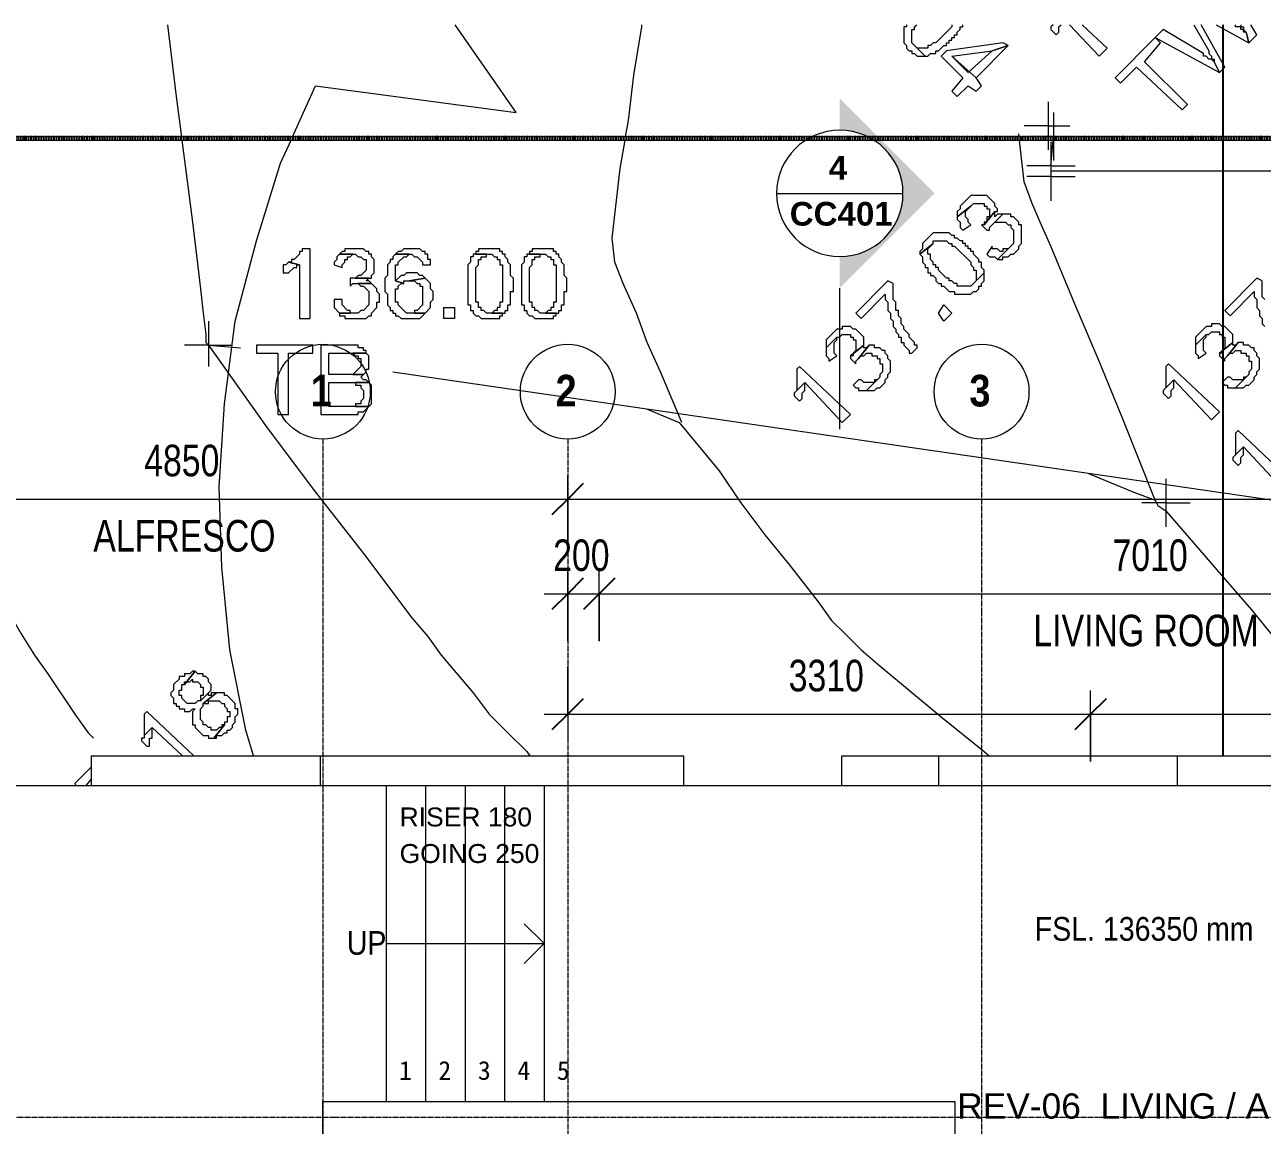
# Model space of a CAD drawing. Header units: millimetres. Extents: x -1971 to 39113, y -25802 to 13528.
# Drawn here: x 6697 to 14531, y 6558 to 13528 of the extents above; entities that cross this region are included whole.
import ezdxf

# ---------------------------------------------------------------- set-up
doc = ezdxf.new("R2010")
doc.units = ezdxf.units.MM
for name, pattern in [('Boundary', [16, 10, -3, 0, -3]), ('Dash - Tight', [4.5, 3, -1.5]), ('Grid Line', [22.225, 12.7, -3.175, 3.175, -3.175])]:
    doc.linetypes.add(name, pattern=pattern)
for name, color, linetype, lineweight in [('2 Hoop survey', 8, 'Continuous', 9), ('A-ANNO-DIMS', 211, 'Continuous', 9), ('A-ANNO-DIMS-100', 211, 'Continuous', 9), ('A-DETL', 90, 'Continuous', 9), ('A-FLOR-HRAL', 11, 'Continuous', 9), ('A-WALL', 113, 'Continuous', 18), ('C-BLDG-PADS', 91, 'Continuous', 9), ('C-PROP-LINE', 91, 'Boundary', 70), ('G-ANNO-DIMS', 111, 'Continuous', 9), ('G-ANNO-SYMB', 111, 'Continuous', 9), ('G-ANNO-TEXT', 231, 'Continuous', 9), ('S-GRID', 1, 'Continuous', 9), ('S-GRID-IDEN', 1, 'Continuous', 9), ('S-STRS', 31, 'Continuous', 9), ('S-STRS-ANNO', 31, 'Continuous', 9), ('S-STRS-IDEN', 31, 'Continuous', 25), ('默认', 18, 'Continuous', 9)]:
    doc.layers.add(name, color=color, linetype=linetype, lineweight=lineweight)
doc.layers.add('ID_REVISION_MARKUP', color=7, linetype='Continuous', lineweight=25, true_color=0xc83228)
doc.styles.add('Arial', font='arial.ttf', dxfattribs={"height": 120})
doc.styles.add('Arial_B', font='arialbd.ttf', dxfattribs={"height": 150})
doc.styles.add('Avenir', font='', dxfattribs={"width": 0.9, "height": 150})
doc.styles.add('Avenir_1', font='', dxfattribs={"width": 0.8, "height": 200})
doc.styles.add('Avenir_B', font='', dxfattribs={"width": 0.9, "height": 200})
doc.styles.add('ID_SANS', font='Arial.ttf')
doc.styles.add('宋体_1', font='', dxfattribs={"height": 119.06})
doc.styles.get('Avenir').set_extended_font_data('Avenir')
doc.styles.get('Avenir_1').set_extended_font_data('Avenir')
doc.styles.get('Avenir_B').set_extended_font_data('Avenir', bold=True)
doc.styles.get('宋体_1').set_extended_font_data('SimSun')
doc.dimstyles.new('OJID-2_0mm_Diagonal_Tick', dxfattribs={"dimscale": 304.8, "dimtxt": 282.499429, "dimasz": 0.656168, "dimexe": 0.492126, "dimexo": 0.0625, "dimgap": 0.164042, "dimtad": 1, "dimdsep": 46, "dimtxsty": 'Avenir_1', "dimblk1": 'OBLIQUE', "dimblk2": 'OBLIQUE', "dimsah": 1, "dimcen": 0.09, "dimdle": 0.492126, "dimazin": 3, "dimtfac": 1, "dimtdec": 4, "dimtix": 1, "dimtmove": 0, "dimatfit": 3, "dimfxl": 0.984252, "dimfxlon": 1, "dimtvp": 1, "dimtolj": 1, "dimarcsym": 2})
doc.dimstyles.new('OJID-2_0mm_Diagonal_Tick_1', dxfattribs={"dimscale": 304.8, "dimtxt": 282.499429, "dimasz": 0.656168, "dimexe": 0.492126, "dimexo": 0.0625, "dimgap": 0.164042, "dimtad": 1, "dimdsep": 46, "dimtxsty": 'Avenir_1', "dimblk1": 'OBLIQUE', "dimblk2": 'OBLIQUE', "dimsah": 1, "dimcen": 0.09, "dimdle": 0.492126, "dimazin": 3, "dimtfac": 1, "dimtdec": 4, "dimtix": 1, "dimtmove": 2, "dimatfit": 3, "dimfxl": 0.984252, "dimfxlon": 1, "dimtvp": 1, "dimtolj": 1, "dimarcsym": 2})

# ---------------------------------------------------------------- blocks, each defined once
blk = doc.blocks.new('栏杆扶手 - 栏杆扶手-1406236-Ground Floor')
at = {"layer": 'A-FLOR-HRAL'}
for p, q in [((7092.3, 12817.6), (4644, 12817.6)), ((4644, 12797.6), (7092.3, 12797.6)), ((7092.3, 12797.6), (7092.3, 12817.6)), ((7725.8, 12817.6), (7092.3, 12817.6)), ((7092.3, 12797.6), (7725.8, 12797.6)), ((7725.8, 12797.6), (7725.8, 12817.6)), ((10372.9, 12817.6), (7725.8, 12817.6)), ((7725.8, 12797.6), (10372.9, 12797.6)), ((10372.9, 12797.6), (10372.9, 12817.6)), ((10553.4, 12817.6), (10372.9, 12817.6)), ((10372.9, 12797.6), (10553.4, 12797.6)), ((10553.4, 12797.6), (10553.4, 12817.6)), ((10747.3, 12817.6), (10553.4, 12817.6)), ((10553.4, 12797.6), (10747.3, 12797.6)), ((10747.3, 12797.6), (10747.3, 12817.6)), ((13005.7, 12817.6), (10747.3, 12817.6)), ((10747.3, 12797.6), (13005.7, 12797.6)), ((13005.7, 12797.6), (13005.7, 12817.6)), ((14071.1, 12817.6), (13005.7, 12817.6)), ((13005.7, 12797.6), (14071.1, 12797.6)), ((14071.1, 12797.6), (14071.1, 12817.6)), ((14800, 12817.6), (14071.1, 12817.6)), ((14071.1, 12797.6), (14800, 12797.6))]:
    blk.add_line(p, q, dxfattribs=at)
blk = doc.blocks.new('2 Hoop survey-1260670-Ground Floor')
at = {"layer": '默认', "color": 9}
for p, q in [((61606.2, 23228.6), (61606.2, 23006.5)), ((61640.1, 23160.8), (61640.1, 23006.5)), ((61606.2, 23076.2), (61453.8, 23076.2)), ((61606.2, 23076.2), (61741.7, 23076.2)), ((61422.1, 23006.5), (61420, 23025.4)), ((61640.1, 23008.4), (61487.7, 23008.4)), ((61606.2, 22986.5), (61606.2, 22923.8)), ((61623.2, 22822.2), (61638.1, 22986.5)), ((61623.2, 22974.6), (61623.2, 22669.8)), ((61640.1, 23008.4), (61775.6, 23008.4)), ((61640.1, 22986.5), (61640.1, 22856)), ((61623.2, 22906.8), (61623.2, 22602.1)), ((61623.2, 22822.2), (61470.8, 22822.2)), ((61623.2, 22822.2), (61775.6, 22822.2)), ((61623.2, 22754.5), (61470.8, 22754.5)), ((68454.1, 22788.3), (61623.2, 22788.3)), ((61623.2, 22754.5), (61775.6, 22754.5)), ((56289.5, 21840.1), (56289.5, 21552.3)), ((56289.5, 21687.7), (56137.1, 21687.7)), ((56289.5, 21687.7), (56441.9, 21687.7)), ((56289.5, 21687.7), (56492.7, 21670.8)), ((57457.8, 21518.4), (64772.6, 20451.6)), ((62351.3, 20841.1), (62351.3, 20536.3)), ((62351.3, 20688.7), (62198.9, 20688.7)), ((62351.3, 20688.7), (62503.7, 20688.7)), ((56196.3, 19087.3), (55900, 19368)), ((55513.6, 18897.3), (55549.1, 18937.9))]:
    blk.add_line(p, q, dxfattribs=at)
at = {"layer": '默认', "color": 9, "flags": 128}
for points in [[(56031.2, 23716.5), (56086.3, 23262.4), (56118.3, 23006.5)], [(56821.7, 23006.5), (56966.8, 23330.2), (58236.7, 23160.8), (57851.3, 23716.5)], [(58930.6, 23006.5), (58947.9, 23110), (58981.7, 23397.9), (59032.5, 23702.7), (59034, 23716.5)], [(60708.8, 23716.5), (60708.8, 23702.7), (60691.9, 23702.7), (60691.9, 23601.1), (60708.8, 23584.1), (60708.8, 23567.2), (60725.8, 23550.3), (60742.7, 23550.3), (60742.7, 23533.3), (60759.6, 23533.3), (60776.6, 23516.4), (60827.3, 23516.4), (60742.7, 23601.1), (60742.7, 23685.7), (60759.6, 23685.7), (60759.6, 23702.7), (60773.4, 23716.5)], [(60996.7, 23716.5), (60996.7, 23702.7), (60895.1, 23601.1), (60878.1, 23601.1), (60861.2, 23584.1), (60844.3, 23584.1), (60844.3, 23567.2), (60776.6, 23567.2), (60827.3, 23516.4), (60844.3, 23516.4), (60861.2, 23533.3), (60895.1, 23533.3), (60895.1, 23550.3), (60912, 23550.3), (60945.9, 23584.1), (60962.8, 23584.1), (60962.8, 23601.1), (60979.7, 23601.1), (60979.7, 23618), (60996.7, 23618), (60996.7, 23634.9), (61013.6, 23634.9), (61013.6, 23651.9), (61030.5, 23651.9), (61030.5, 23668.8), (61047.5, 23685.7), (61047.5, 23702.7), (61064.4, 23702.7), (61064.4, 23716.5)], [(61637, 23716.5), (61623.2, 23702.7), (61623.2, 23685.7), (61657, 23651.9), (61674, 23668.8), (61674, 23702.7), (61687.8, 23716.5)], [(61741.2, 23716.5), (61928, 23516.4), (61978.8, 23567.2), (61821.2, 23716.5)], [(62528.7, 23716.5), (62622.2, 23550.3), (62622.2, 23533.3), (62639.1, 23516.4), (62639.1, 23499.5), (62656, 23499.5), (62656, 23482.5), (62689.9, 23414.8), (62723.8, 23448.7), (62575, 23716.5)], [(62668.5, 23716.5), (62876.2, 23601.1), (62859.2, 23668.8), (62842.3, 23668.8), (62842.3, 23685.7), (62825.4, 23685.7), (62825.4, 23702.7), (62791.5, 23702.7), (62791.5, 23716.5)], [(62825.4, 23716.5), (62825.4, 23702.7), (62842.3, 23702.7), (62842.3, 23685.7), (62859.2, 23668.8), (62876.2, 23601.1), (62927, 23651.9), (62887.7, 23716.5)], [(53046.1, 22986.5), (53546.4, 22195.7), (54020.5, 21501.5), (54477.7, 20807.2), (54934.9, 20096.1), (55036.5, 19977.5), (55104.2, 19859), (55188.9, 19723.6), (55273.5, 19605), (55442.8, 19351), (55527.5, 19232.5), (55561.4, 19198.6)], [(56120.8, 22986.5), (56137.1, 22856), (56187.9, 22466.6), (56238.7, 22043.3), (56255.6, 21890.9), (56272.5, 21755.4), (56272.5, 21704.6), (56289.5, 21687.7), (56662, 21162.8), (56966.8, 20756.4), (57271.5, 20367), (57576.3, 19960.6), (57677.9, 19842.1), (57762.6, 19723.6), (57965.8, 19486.5), (58067.4, 19351), (58185.9, 19232.5), (58304.4, 19114), (58324.4, 19087.3)], [(56575.2, 19087.3), (56526.5, 19249.4), (56424.9, 19757.4), (56374.1, 20282.3), (56357.2, 20790.3), (56391.1, 21315.2), (56458.8, 21840.1), (56594.2, 22348.1), (56746.6, 22839.1), (56812.7, 22986.5)], [(59286.5, 21196.7), (59151, 21518.4), (59066.4, 21704.6), (58998.6, 21890.9), (58914, 22077.2), (58863.2, 22212.6), (58846.3, 22365), (58897.1, 22805.3), (58927.3, 22986.5)], [(62283.5, 20705.6), (62080.3, 21213.6), (61928, 21586.1), (61775.6, 21941.7), (61623.2, 22314.2), (61555.4, 22466.6), (61504.6, 22585.1), (61453.8, 22720.6), (61424.3, 22986.5)], [(61639.9, 23006.5), (61640.1, 23008.4), (62691.7, 23006.5)], [(62977.8, 21975.6), (62960.8, 21992.5), (62960.8, 22094.1), (62927, 22111), (62723.8, 21907.8), (62757.6, 21874), (62910, 22026.4), (62910, 21992.5), (62927, 21975.6), (62927, 21924.8), (62943.9, 21907.8), (62943.9, 21874), (62960.8, 21857), (62960.8, 21823.2), (62977.8, 21806.2)], [(59066.4, 21281.3), (59269.6, 21196.7), (59523.6, 20891.9), (59659, 20688.7), (59811.4, 20485.5), (59963.8, 20299.3), (60150.1, 20062.2), (60234.7, 19943.7), (60319.4, 19859), (60421, 19757.4), (60539.5, 19655.8), (60928.9, 19334.1), (61199.9, 19114), (61232.7, 19087.3)], [(61860.2, 20875), (62148.1, 20756.4), (62283.5, 20705.6), (62300.5, 20671.8), (62351.3, 20637.9), (62673, 20265.4), (62893.1, 20011.4), (63113.2, 19740.5), (63248.7, 19588.1)], [(55900, 19368), (55883.1, 19351), (55883.1, 19215.6), (55933.9, 19266.4), (56125.8, 19087.3)], [(55549.1, 19017), (55442.8, 18910.8), (55451.8, 18897.3)]]:
    blk.add_lwpolyline(points, dxfattribs=at)
for points in [[(62334.3, 23685.7), (62283.5, 23634.9), (62689.9, 23414.8), (62656, 23482.5), (62639.1, 23499.5), (62622.2, 23499.5), (62605.3, 23516.4), (62588.3, 23516.4), (62588.3, 23533.3)], [(61352.3, 23584.1), (61250.7, 23550.3), (61098.3, 23414.8), (60996.7, 23516.4), (61149.1, 23381), (61352.3, 23584.1), (61318.4, 23601.1), (60962.8, 23550.3), (60928.9, 23516.4), (61064.4, 23381), (60996.7, 23296.3), (61030.5, 23262.4), (61098.3, 23330.2), (61149.1, 23296.3), (61182.9, 23330.2), (61149.1, 23381), (60996.7, 23516.4), (61250.7, 23550.3)], [(62283.5, 23634.9), (62029.5, 23381), (62063.4, 23347.1), (62165, 23448.7), (62452.9, 23177.8), (62486.7, 23211.6), (62215.8, 23482.5), (62317.4, 23601.1)], [(61081.3, 22602.1), (61047.5, 22568.2), (61047.5, 22551.3), (61030.5, 22534.3), (61030.5, 22500.5), (61115.2, 22568.2), (61132.1, 22585.1), (61199.9, 22585.1), (61199.9, 22568.2), (61216.8, 22568.2), (61216.8, 22551.3), (61233.7, 22551.3), (61233.7, 22500.5), (61216.8, 22500.5), (61216.8, 22466.6), (61199.9, 22466.6), (61199.9, 22449.7), (61267.6, 22534.3), (61284.5, 22534.3), (61284.5, 22551.3), (61267.6, 22568.2), (61267.6, 22585.1), (61216.8, 22635.9), (61115.2, 22635.9)], [(61030.5, 22500.5), (61030.5, 22483.5), (61047.5, 22466.6), (61047.5, 22432.7), (61064.4, 22415.8), (61115.2, 22449.7), (61098.3, 22466.6), (61098.3, 22483.5), (61081.3, 22500.5), (61081.3, 22534.3), (61115.2, 22568.2)], [(61182.9, 22449.7), (61216.8, 22415.8), (61233.7, 22415.8), (61233.7, 22432.7), (61318.4, 22517.4), (61284.5, 22517.4), (61267.6, 22500.5), (61267.6, 22534.3), (61199.9, 22449.7)], [(61318.4, 22517.4), (61267.6, 22466.6), (61335.3, 22466.6), (61352.3, 22449.7), (61369.2, 22449.7), (61369.2, 22432.7), (61386.1, 22415.8), (61386.1, 22331.1), (61284.5, 22229.5), (61318.4, 22229.5), (61318.4, 22246.5), (61352.3, 22246.5), (61369.2, 22263.4), (61386.1, 22263.4), (61420, 22297.3), (61420, 22314.2), (61436.9, 22331.1), (61436.9, 22449.7), (61420, 22449.7), (61420, 22466.6), (61386.1, 22500.5), (61369.2, 22500.5), (61369.2, 22517.4)], [(60844.3, 22365), (60810.4, 22331.1), (60810.4, 22297.3), (60793.5, 22280.3), (60793.5, 22263.4), (60878.1, 22331.1), (60878.1, 22348.1), (60962.8, 22348.1), (60979.7, 22331.1), (60996.7, 22331.1), (60996.7, 22314.2), (61013.6, 22314.2), (61115.2, 22212.6), (61115.2, 22195.7), (61132.1, 22178.8), (61132.1, 22161.8), (61149.1, 22161.8), (61149.1, 22094.1), (61199.9, 22144.9), (61199.9, 22161.8), (61182.9, 22178.8), (61182.9, 22212.6), (61166, 22212.6), (61166, 22229.5), (61132.1, 22263.4), (61132.1, 22280.3), (61115.2, 22280.3), (61115.2, 22297.3), (61098.3, 22297.3), (61098.3, 22314.2), (61081.3, 22314.2), (61081.3, 22331.1), (61064.4, 22331.1), (61064.4, 22348.1), (61047.5, 22348.1), (61030.5, 22365), (61013.6, 22365), (61013.6, 22381.9), (60996.7, 22381.9), (60979.7, 22398.9), (60878.1, 22398.9)], [(60793.5, 22263.4), (60810.4, 22246.5), (60810.4, 22212.6), (60827.3, 22195.7), (60827.3, 22178.8), (60844.3, 22178.8), (60844.3, 22144.9), (60861.2, 22144.9), (60861.2, 22128), (60878.1, 22128), (60895.1, 22111), (60895.1, 22094.1), (60912, 22077.2), (60928.9, 22077.2), (60928.9, 22060.2), (60945.9, 22060.2), (60979.7, 22026.4), (61013.6, 22026.4), (61013.6, 22009.4), (61115.2, 22009.4), (61132.1, 22026.4), (61149.1, 22026.4), (61166, 22043.3), (61166, 22060.2), (61182.9, 22060.2), (61182.9, 22077.2), (61199.9, 22094.1), (61199.9, 22144.9), (61115.2, 22060.2), (61030.5, 22060.2), (61030.5, 22077.2), (61013.6, 22077.2), (60996.7, 22094.1), (60979.7, 22094.1), (60979.7, 22111), (60962.8, 22111), (60912, 22161.8), (60912, 22178.8), (60895.1, 22178.8), (60895.1, 22195.7), (60878.1, 22195.7), (60878.1, 22212.6), (60861.2, 22229.5), (60861.2, 22263.4), (60844.3, 22263.4), (60844.3, 22297.3), (60878.1, 22331.1)], [(56932.9, 22297.3), (56882.1, 22297.3), (56882.1, 22280.3), (56865.2, 22280.3), (56865.2, 22263.4), (56831.3, 22229.5), (56814.4, 22229.5), (56814.4, 22212.6), (56797.4, 22212.6), (56865.2, 22195.7), (56865.2, 21857), (56932.9, 21857)], [(57119.2, 22263.4), (57102.2, 22246.5), (57102.2, 22229.5), (57085.3, 22212.6), (57085.3, 22195.7), (57136.1, 22178.8), (57136.1, 22195.7), (57153, 22212.6), (57153, 22229.5), (57169.9, 22229.5), (57169.9, 22246.5), (57186.9, 22246.5), (57203.8, 22263.4)], [(57220.7, 22297.3), (57153, 22297.3), (57153, 22280.3), (57136.1, 22280.3), (57119.2, 22263.4), (57220.7, 22263.4), (57237.7, 22246.5), (57254.6, 22246.5), (57271.5, 22229.5), (57288.5, 22229.5), (57288.5, 22161.8), (57254.6, 22128), (57237.7, 22128), (57220.7, 22111), (57322.3, 22111), (57322.3, 22128), (57339.3, 22144.9), (57339.3, 22229.5), (57322.3, 22246.5), (57322.3, 22263.4), (57305.4, 22263.4), (57305.4, 22280.3), (57288.5, 22280.3), (57271.5, 22297.3)], [(57474.7, 22263.4), (57457.8, 22246.5), (57457.8, 22229.5), (57440.9, 22229.5), (57440.9, 22212.6), (57423.9, 22195.7), (57423.9, 22128), (57407, 22111), (57407, 22026.4), (57423.9, 22009.4), (57423.9, 21941.7), (57440.9, 21924.8), (57440.9, 21907.8), (57457.8, 21907.8), (57457.8, 21890.9), (57474.7, 21890.9), (57474.7, 21874), (57491.7, 21874), (57508.6, 21857), (57627.1, 21857), (57661, 21890.9), (57542.5, 21890.9), (57491.7, 21941.7), (57491.7, 21958.6), (57474.7, 21958.6), (57474.7, 22043.3), (57491.7, 22043.3), (57491.7, 22060.2), (57508.6, 22077.2), (57525.5, 22077.2), (57474.7, 22094.1), (57474.7, 22195.7), (57491.7, 22195.7), (57491.7, 22212.6), (57525.5, 22246.5), (57542.5, 22246.5), (57559.4, 22263.4)], [(57576.3, 22297.3), (57525.5, 22297.3), (57508.6, 22280.3), (57491.7, 22280.3), (57474.7, 22263.4), (57576.3, 22263.4), (57593.3, 22246.5), (57610.2, 22246.5), (57644.1, 22212.6), (57644.1, 22195.7), (57694.9, 22195.7), (57694.9, 22229.5), (57677.9, 22229.5), (57677.9, 22263.4), (57661, 22263.4), (57661, 22280.3), (57644.1, 22280.3), (57627.1, 22297.3)], [(57965.8, 22263.4), (57965.8, 22246.5), (57948.8, 22246.5), (57948.8, 22212.6), (57931.9, 22195.7), (57931.9, 21941.7), (57948.8, 21941.7), (57948.8, 21907.8), (57965.8, 21907.8), (57965.8, 21890.9), (57982.7, 21874), (57999.6, 21874), (58016.6, 21857), (58135.1, 21857), (58135.1, 21874), (58152, 21874), (58152, 21890.9), (58050.4, 21890.9), (58033.5, 21907.8), (58016.6, 21907.8), (58016.6, 21924.8), (57999.6, 21924.8), (57999.6, 21958.6), (57982.7, 21958.6), (57982.7, 22178.8), (57999.6, 22195.7), (57999.6, 22229.5), (58016.6, 22229.5), (58016.6, 22246.5), (58050.4, 22246.5), (58050.4, 22263.4)], [(58067.4, 22297.3), (57999.6, 22297.3), (57999.6, 22280.3), (57982.7, 22280.3), (57982.7, 22263.4), (58084.3, 22263.4), (58101.2, 22246.5), (58118.2, 22246.5), (58118.2, 22229.5), (58135.1, 22229.5), (58135.1, 22195.7), (58152, 22195.7), (58152, 21958.6), (58135.1, 21958.6), (58135.1, 21924.8), (58118.2, 21924.8), (58118.2, 21907.8), (58101.2, 21907.8), (58084.3, 21890.9), (58169, 21890.9), (58169, 21907.8), (58185.9, 21907.8), (58185.9, 21941.7), (58202.8, 21941.7), (58202.8, 22026.4), (58219.8, 22026.4), (58219.8, 22111), (58202.8, 22128), (58202.8, 22195.7), (58185.9, 22212.6), (58185.9, 22229.5), (58169, 22246.5), (58169, 22263.4), (58152, 22263.4), (58152, 22280.3), (58135.1, 22280.3), (58135.1, 22297.3)], [(58304.4, 22263.4), (58304.4, 22246.5), (58287.5, 22246.5), (58287.5, 22212.6), (58270.6, 22195.7), (58270.6, 21941.7), (58287.5, 21941.7), (58287.5, 21907.8), (58304.4, 21907.8), (58304.4, 21890.9), (58321.4, 21874), (58338.3, 21874), (58355.2, 21857), (58473.7, 21857), (58473.7, 21874), (58490.7, 21874), (58490.7, 21890.9), (58389.1, 21890.9), (58372.1, 21907.8), (58355.2, 21907.8), (58355.2, 21924.8), (58338.3, 21924.8), (58338.3, 21958.6), (58321.4, 21958.6), (58321.4, 22178.8), (58338.3, 22195.7), (58338.3, 22229.5), (58355.2, 22229.5), (58355.2, 22246.5), (58389.1, 22246.5), (58389.1, 22263.4)], [(58406, 22297.3), (58338.3, 22297.3), (58338.3, 22280.3), (58321.4, 22280.3), (58321.4, 22263.4), (58422.9, 22263.4), (58439.9, 22246.5), (58456.8, 22246.5), (58456.8, 22229.5), (58473.7, 22229.5), (58473.7, 22195.7), (58490.7, 22195.7), (58490.7, 21958.6), (58473.7, 21958.6), (58473.7, 21924.8), (58456.8, 21924.8), (58456.8, 21907.8), (58439.9, 21907.8), (58422.9, 21890.9), (58507.6, 21890.9), (58507.6, 21907.8), (58524.5, 21907.8), (58524.5, 21941.7), (58541.5, 21941.7), (58541.5, 22026.4), (58558.4, 22026.4), (58558.4, 22111), (58541.5, 22128), (58541.5, 22195.7), (58524.5, 22212.6), (58524.5, 22229.5), (58507.6, 22246.5), (58507.6, 22263.4), (58490.7, 22263.4), (58490.7, 22280.3), (58473.7, 22280.3), (58473.7, 22297.3)], [(61250.7, 22314.2), (61216.8, 22263.4), (61233.7, 22246.5), (61267.6, 22246.5), (61284.5, 22229.5), (61352.3, 22297.3), (61318.4, 22297.3), (61318.4, 22280.3), (61301.5, 22280.3), (61284.5, 22297.3), (61250.7, 22297.3)], [(56797.4, 22212.6), (56780.5, 22195.7), (56763.6, 22195.7), (56763.6, 22144.9), (56797.4, 22144.9), (56831.3, 22178.8), (56848.2, 22178.8), (56848.2, 22195.7), (56865.2, 22195.7)], [(57186.9, 22111), (57186.9, 22060.2), (57203.8, 22077.2), (57322.3, 22077.2), (57305.4, 22094.1), (57288.5, 22094.1), (57305.4, 22111)], [(57576.3, 22144.9), (57542.5, 22144.9), (57525.5, 22128), (57508.6, 22128), (57474.7, 22094.1), (57525.5, 22077.2), (57525.5, 22094.1), (57559.4, 22094.1), (57661, 22111), (57644.1, 22128), (57627.1, 22128), (57610.2, 22144.9)], [(57661, 22111), (57559.4, 22094.1), (57593.3, 22094.1), (57610.2, 22077.2), (57627.1, 22077.2), (57627.1, 22060.2), (57644.1, 22060.2), (57644.1, 21941.7), (57610.2, 21907.8), (57593.3, 21907.8), (57593.3, 21890.9), (57661, 21890.9), (57694.9, 21924.8), (57694.9, 21958.6), (57711.8, 21975.6), (57711.8, 22026.4), (57694.9, 22043.3), (57694.9, 22077.2)], [(60590.3, 22094.1), (60387.1, 21890.9), (60421, 21857), (60573.4, 22009.4), (60573.4, 21975.6), (60590.3, 21958.6), (60590.3, 21907.8), (60607.2, 21890.9), (60607.2, 21857), (60624.2, 21840.1), (60624.2, 21806.2), (60641.1, 21789.3), (60641.1, 21772.4), (60658, 21755.4), (60658, 21738.5), (60675, 21738.5), (60675, 21704.6), (60691.9, 21704.6), (60691.9, 21687.7), (60725.8, 21653.8), (60725.8, 21636.9), (60742.7, 21636.9), (60776.6, 21670.8), (60776.6, 21687.7), (60759.6, 21687.7), (60759.6, 21704.6), (60725.8, 21738.5), (60725.8, 21755.4), (60691.9, 21789.3), (60691.9, 21806.2), (60675, 21823.2), (60675, 21857), (60658, 21874), (60658, 21907.8), (60641.1, 21907.8), (60641.1, 21958.6), (60624.2, 21975.6), (60624.2, 22077.2)], [(57322.3, 22077.2), (57237.7, 22077.2), (57254.6, 22060.2), (57271.5, 22060.2), (57305.4, 22026.4), (57305.4, 21941.7), (57271.5, 21907.8), (57254.6, 21907.8), (57237.7, 21890.9), (57119.2, 21890.9), (57119.2, 21874), (57153, 21874), (57153, 21857), (57288.5, 21857), (57305.4, 21874), (57322.3, 21874), (57322.3, 21890.9), (57356.2, 21924.8), (57356.2, 21958.6), (57373.1, 21958.6), (57373.1, 22009.4), (57356.2, 22026.4), (57356.2, 22043.3)], [(57136.1, 21975.6), (57085.3, 21975.6), (57085.3, 21924.8), (57119.2, 21890.9), (57186.9, 21890.9), (57186.9, 21907.8), (57169.9, 21907.8), (57136.1, 21941.7)], [(60945.9, 21840.1), (60912, 21890.9), (60945.9, 21941.7), (60996.7, 21890.9)], [(57779.5, 21857), (57779.5, 21924.8), (57847.2, 21924.8), (57847.2, 21857)], [(60234.7, 21755.4), (60200.8, 21721.6), (60200.8, 21670.8), (60268.6, 21738.5), (60285.5, 21738.5), (60302.4, 21755.4), (60353.2, 21755.4), (60353.2, 21738.5), (60370.2, 21738.5), (60370.2, 21721.6), (60387.1, 21721.6), (60387.1, 21653.8), (60370.2, 21636.9), (60370.2, 21620), (60353.2, 21620), (60437.9, 21687.7), (60437.9, 21738.5), (60387.1, 21789.3), (60370.2, 21789.3), (60353.2, 21806.2), (60302.4, 21806.2), (60302.4, 21789.3), (60268.6, 21789.3)], [(62571.4, 21772.4), (62537.5, 21738.5), (62537.5, 21687.7), (62605.3, 21755.4), (62622.2, 21755.4), (62639.1, 21772.4), (62689.9, 21772.4), (62689.9, 21755.4), (62706.8, 21755.4), (62706.8, 21738.5), (62723.8, 21738.5), (62723.8, 21670.8), (62706.8, 21653.8), (62706.8, 21636.9), (62689.9, 21636.9), (62774.6, 21704.6), (62774.6, 21755.4), (62723.8, 21806.2), (62706.8, 21806.2), (62689.9, 21823.2), (62639.1, 21823.2), (62639.1, 21806.2), (62605.3, 21806.2)], [(60200.8, 21670.8), (60200.8, 21620), (60217.8, 21603.1), (60217.8, 21586.1), (60268.6, 21620), (60251.6, 21636.9), (60251.6, 21704.6), (60268.6, 21721.6), (60268.6, 21738.5)], [(62537.5, 21687.7), (62537.5, 21636.9), (62554.5, 21620), (62554.5, 21603.1), (62605.3, 21636.9), (62588.3, 21653.8), (62588.3, 21721.6), (62605.3, 21738.5), (62605.3, 21755.4)], [(62689.9, 21620), (62723.8, 21586.1), (62723.8, 21603.1), (62740.7, 21620), (62808.4, 21704.6), (62791.5, 21687.7), (62774.6, 21687.7), (62774.6, 21704.6), (62689.9, 21636.9)], [(62808.4, 21704.6), (62740.7, 21620), (62757.6, 21636.9), (62774.6, 21636.9), (62791.5, 21653.8), (62825.4, 21653.8), (62825.4, 21636.9), (62859.2, 21636.9), (62859.2, 21620), (62876.2, 21620), (62876.2, 21586.1), (62893.1, 21586.1), (62893.1, 21535.3), (62876.2, 21518.4), (62876.2, 21501.5), (62791.5, 21416.8), (62842.3, 21416.8), (62859.2, 21433.7), (62876.2, 21433.7), (62910, 21467.6), (62910, 21484.5), (62927, 21501.5), (62927, 21518.4), (62943.9, 21535.3), (62943.9, 21603.1), (62927, 21620), (62927, 21636.9), (62910, 21653.8), (62910, 21670.8), (62893.1, 21670.8), (62876.2, 21687.7), (62842.3, 21687.7), (62842.3, 21704.6)], [(56949.8, 21687.7), (56594.2, 21687.7), (56594.2, 21636.9), (56729.7, 21636.9), (56729.7, 21247.5), (56797.4, 21247.5), (56797.4, 21636.9), (56949.8, 21636.9)], [(57169.9, 21687.7), (57000.6, 21687.7), (57000.6, 21247.5), (57237.7, 21247.5), (57237.7, 21264.4), (57271.5, 21264.4), (57305.4, 21298.3), (57051.4, 21298.3), (57051.4, 21450.7), (57305.4, 21450.7), (57288.5, 21467.6), (57271.5, 21467.6), (57254.6, 21484.5), (57271.5, 21501.5), (57051.4, 21501.5), (57051.4, 21636.9), (57288.5, 21636.9), (57288.5, 21653.8), (57271.5, 21653.8), (57271.5, 21670.8), (57237.7, 21670.8), (57237.7, 21687.7)], [(57288.5, 21636.9), (57203.8, 21636.9), (57220.7, 21620), (57237.7, 21620), (57237.7, 21603.1), (57254.6, 21603.1), (57254.6, 21552.3), (57203.8, 21501.5), (57271.5, 21501.5), (57288.5, 21518.4), (57288.5, 21535.3), (57305.4, 21535.3), (57305.4, 21620)], [(60353.2, 21603.1), (60387.1, 21569.2), (60387.1, 21586.1), (60404, 21603.1), (60471.8, 21687.7), (60454.8, 21670.8), (60437.9, 21670.8), (60437.9, 21687.7), (60353.2, 21620)], [(60471.8, 21687.7), (60404, 21603.1), (60421, 21620), (60437.9, 21620), (60454.8, 21636.9), (60488.7, 21636.9), (60488.7, 21620), (60522.6, 21620), (60522.6, 21603.1), (60539.5, 21603.1), (60539.5, 21569.2), (60556.4, 21569.2), (60556.4, 21518.4), (60539.5, 21501.5), (60539.5, 21484.5), (60454.8, 21399.9), (60505.6, 21399.9), (60522.6, 21416.8), (60539.5, 21416.8), (60573.4, 21450.7), (60573.4, 21467.6), (60590.3, 21484.5), (60590.3, 21501.5), (60607.2, 21518.4), (60607.2, 21586.1), (60590.3, 21603.1), (60590.3, 21620), (60573.4, 21636.9), (60573.4, 21653.8), (60556.4, 21653.8), (60539.5, 21670.8), (60505.6, 21670.8), (60505.6, 21687.7)], [(60031.5, 21552.3), (60014.6, 21535.3), (60014.6, 21399.9), (60065.4, 21450.7), (60302.4, 21196.7), (60353.2, 21247.5)], [(62368.2, 21569.2), (62351.3, 21552.3), (62351.3, 21416.8), (62402.1, 21467.6), (62639.1, 21213.6), (62689.9, 21264.4)], [(60404, 21467.6), (60370.2, 21433.7), (60387.1, 21416.8), (60404, 21416.8), (60404, 21399.9), (60454.8, 21399.9), (60522.6, 21467.6), (60505.6, 21467.6), (60505.6, 21450.7), (60437.9, 21450.7), (60421, 21467.6)], [(62351.3, 21416.8), (62334.3, 21399.9), (62334.3, 21382.9), (62368.2, 21349.1), (62385.1, 21366), (62385.1, 21399.9), (62402.1, 21416.8), (62402.1, 21467.6)], [(62740.7, 21484.5), (62706.8, 21450.7), (62723.8, 21433.7), (62740.7, 21433.7), (62740.7, 21416.8), (62791.5, 21416.8), (62859.2, 21484.5), (62842.3, 21484.5), (62842.3, 21467.6), (62774.6, 21467.6), (62757.6, 21484.5)], [(57305.4, 21450.7), (57220.7, 21450.7), (57220.7, 21433.7), (57254.6, 21433.7), (57254.6, 21416.8), (57271.5, 21399.9), (57271.5, 21349.1), (57254.6, 21332.1), (57254.6, 21315.2), (57220.7, 21315.2), (57220.7, 21298.3), (57305.4, 21298.3), (57322.3, 21315.2), (57322.3, 21433.7)], [(60014.6, 21399.9), (59997.7, 21382.9), (59997.7, 21366), (60031.5, 21332.1), (60048.5, 21349.1), (60048.5, 21382.9), (60065.4, 21399.9), (60065.4, 21450.7)], [(62808.4, 21145.9), (62791.5, 21128.9), (62791.5, 20993.5), (62842.3, 21044.3), (63079.4, 20790.3), (63130.2, 20841.1)], [(62791.5, 20993.5), (62774.6, 20976.6), (62774.6, 20959.6), (62808.4, 20925.8), (62825.4, 20942.7), (62825.4, 20976.6), (62842.3, 20993.5), (62842.3, 21044.3)], [(56103.2, 19571.2), (56069.3, 19537.3), (56069.3, 19503.4), (56052.4, 19486.5), (56052.4, 19469.6), (56069.3, 19452.6), (56069.3, 19418.8), (56086.3, 19418.8), (56086.3, 19401.8), (56103.2, 19401.8), (56103.2, 19384.9), (56137.1, 19384.9), (56137.1, 19368), (56170.9, 19368), (56187.9, 19384.9), (56204.8, 19384.9), (56187.9, 19368), (56187.9, 19283.3), (56204.8, 19283.3), (56204.8, 19266.4), (56255.6, 19215.6), (56289.5, 19215.6), (56289.5, 19198.6), (56323.3, 19198.6), (56391.1, 19283.3), (56374.1, 19283.3), (56374.1, 19266.4), (56357.2, 19266.4), (56340.3, 19249.4), (56306.4, 19249.4), (56306.4, 19266.4), (56289.5, 19266.4), (56272.5, 19283.3), (56255.6, 19283.3), (56255.6, 19300.2), (56238.7, 19317.2), (56238.7, 19384.9), (56255.6, 19401.8), (56255.6, 19418.8), (56340.3, 19486.5), (56306.4, 19486.5), (56306.4, 19469.6), (56289.5, 19469.6), (56289.5, 19486.5), (56238.7, 19435.7), (56221.7, 19435.7), (56204.8, 19418.8), (56154, 19418.8), (56120.1, 19452.6), (56120.1, 19469.6), (56103.2, 19469.6), (56103.2, 19503.4), (56120.1, 19503.4), (56120.1, 19537.3), (56137.1, 19537.3), (56204.8, 19622), (56187.9, 19622), (56170.9, 19605), (56137.1, 19605), (56137.1, 19588.1), (56103.2, 19588.1)], [(56204.8, 19622), (56137.1, 19537.3), (56137.1, 19554.2), (56170.9, 19554.2), (56187.9, 19571.2), (56187.9, 19554.2), (56221.7, 19554.2), (56238.7, 19537.3), (56238.7, 19520.4), (56255.6, 19520.4), (56255.6, 19469.6), (56238.7, 19469.6), (56238.7, 19435.7), (56306.4, 19503.4), (56306.4, 19537.3), (56289.5, 19554.2), (56289.5, 19571.2), (56272.5, 19588.1), (56255.6, 19588.1), (56255.6, 19605), (56221.7, 19605)], [(56340.3, 19486.5), (56255.6, 19418.8), (56289.5, 19418.8), (56289.5, 19435.7), (56357.2, 19435.7), (56374.1, 19418.8), (56391.1, 19418.8), (56391.1, 19401.8), (56408, 19384.9), (56408, 19368), (56424.9, 19368), (56424.9, 19334.1), (56408, 19334.1), (56408, 19300.2), (56391.1, 19300.2), (56391.1, 19283.3), (56323.3, 19198.6), (56340.3, 19198.6), (56340.3, 19215.6), (56374.1, 19215.6), (56391.1, 19232.5), (56408, 19232.5), (56408, 19249.4), (56424.9, 19249.4), (56441.9, 19266.4), (56441.9, 19283.3), (56458.8, 19300.2), (56458.8, 19334.1), (56475.7, 19351), (56475.7, 19384.9), (56458.8, 19384.9), (56458.8, 19418.8), (56408, 19469.6), (56391.1, 19469.6), (56391.1, 19486.5)], [(55883.1, 19215.6), (55883.1, 19198.6), (55866.2, 19198.6), (55866.2, 19181.7), (55900, 19147.9), (55917, 19147.9), (55917, 19198.6), (55933.9, 19198.6), (55933.9, 19266.4)]]:
    blk.add_lwpolyline(points, close=True, dxfattribs=at)
blk = doc.blocks.new('Family - ___-1140397-Ground Floor')
at = {"layer": 'C-PROP-LINE'}
blk.add_line((39038, 12807.6), (-1970.5, 12807.6), dxfattribs=at)
blk = doc.blocks.new('轴网 - Annotation - Grid Head _Circle 6mm_-283740-Ground Floor')
at = {"layer": 'S-GRID-IDEN'}
blk.add_circle((0, 0), 3, dxfattribs=at)
blk = doc.blocks.new('DIMBLOCK3-Ground Floor')
at = {"layer": 'A-ANNO-DIMS-100'}
for p, q in [((10134, 9623.8), (10134, 10073.8)), ((10334, 9623.8), (10334, 10073.8)), ((9984, 9923.8), (10334, 9923.8)), ((10134, 9923.8), (10134, 9623.8)), ((10334, 9923.8), (10334, 9623.8))]:
    blk.add_line(p, q, dxfattribs=at)
at = {"layer": 'A-ANNO-DIMS-100', "lineweight": 25}
for p, q in [((10134, 9923.8), (10234, 10023.8)), ((10334, 9923.8), (10434, 10023.8)), ((10134, 9923.8), (10034, 9823.8)), ((10334, 9923.8), (10234, 9823.8))]:
    blk.add_line(p, q, dxfattribs=at)
at = {"layer": 'A-ANNO-DIMS-100', "color": 0, "insert": (10041.9, 10268), "char_height": 200, "width": 461.039, "attachment_point": 1, "line_spacing_factor": 1.129998, "style": 'Avenir_1'}
blk.add_mtext('200', dxfattribs=at)
blk = doc.blocks.new('_Oblique')
at = {"color": 0, "linetype": 'ByBlock', "lineweight": -2}
blk.add_line((-0.5, -0.5), (0.5, 0.5), dxfattribs=at)
blk = doc.blocks.new('DIMBLOCK4-Ground Floor')
at = {"layer": 'A-ANNO-DIMS-100'}
for p, q in [((10334, 9623.8), (10334, 10073.8)), ((17344, 9623.8), (17344, 10073.8)), ((10334, 9923.8), (17344, 9923.8)), ((10334, 9923.8), (10334, 9623.8)), ((17344, 9923.8), (17344, 9623.8))]:
    blk.add_line(p, q, dxfattribs=at)
at = {"layer": 'A-ANNO-DIMS-100', "lineweight": 25}
for p, q in [((10334, 9923.8), (10434, 10023.8)), ((17344, 9923.8), (17444, 10023.8)), ((10334, 9923.8), (10234, 9823.8)), ((17344, 9923.8), (17244, 9823.8))]:
    blk.add_line(p, q, dxfattribs=at)
at = {"layer": 'A-ANNO-DIMS-100', "color": 0, "char_height": 200, "attachment_point": 1, "line_spacing_factor": 1.129998, "style": 'Avenir_1'}
for s, insert, width in [('7010', (13582.9, 10268), 614.719), ('LIVING ROOM', (13081.9, 9791.3), 1817.036)]:
    blk.add_mtext(s, dxfattribs=dict(at, insert=insert, width=width))
blk = doc.blocks.new('DIMBLOCK14-Ground Floor')
at = {"layer": 'A-ANNO-DIMS-100'}
for p, q in [((5284, 10223.8), (5284, 10673.8)), ((10134, 10223.8), (10134, 10673.8)), ((5134, 10523.8), (10134, 10523.8)), ((5284, 10523.8), (5284, 10223.8)), ((10134, 10523.8), (10134, 10223.8))]:
    blk.add_line(p, q, dxfattribs=at)
at = {"layer": 'A-ANNO-DIMS-100', "lineweight": 25}
for p, q in [((5284, 10523.8), (5384, 10623.8)), ((10134, 10523.8), (10234, 10623.8)), ((5284, 10523.8), (5184, 10423.8)), ((10134, 10523.8), (10034, 10423.8))]:
    blk.add_line(p, q, dxfattribs=at)
at = {"layer": 'A-ANNO-DIMS-100', "color": 0, "char_height": 200, "attachment_point": 1, "line_spacing_factor": 1.129998, "style": 'Avenir_1'}
for s, insert, width in [('4850', (7452.9, 10868), 614.719), ('ALFRESCO', (7130.9, 10391.3), 1387.637)]:
    blk.add_mtext(s, dxfattribs=dict(at, insert=insert, width=width))
blk = doc.blocks.new('DIMBLOCK15-Ground Floor')
at = {"layer": 'A-ANNO-DIMS-100'}
for p, q in [((10134, 10223.8), (10134, 10673.8)), ((37484, 10223.8), (37484, 10673.8)), ((10134, 10523.8), (37634, 10523.8)), ((10134, 10523.8), (10134, 10223.8)), ((37484, 10523.8), (37484, 10223.8))]:
    blk.add_line(p, q, dxfattribs=at)
at = {"layer": 'A-ANNO-DIMS-100', "lineweight": 25}
for p, q in [((10134, 10523.8), (10234, 10623.8)), ((37484, 10523.8), (37584, 10623.8)), ((10134, 10523.8), (10034, 10423.8)), ((37484, 10523.8), (37384, 10423.8))]:
    blk.add_line(p, q, dxfattribs=at)
at = {"layer": 'A-ANNO-DIMS-100', "color": 0, "insert": (23929.4, 10868), "char_height": 200, "width": 768.398, "attachment_point": 1, "line_spacing_factor": 1.129998, "style": 'Avenir_1'}
blk.add_mtext('27350', dxfattribs=at)
blk = doc.blocks.new('DIMBLOCK16-Ground Floor')
at = {"layer": 'A-ANNO-DIMS-100'}
for p, q in [((10134, 9461.7), (10134, 9011.7)), ((10134, 9161.7), (10134, 9461.7)), ((13444, 8861.7), (13444, 9311.7)), ((9984, 9161.7), (13444, 9161.7)), ((13444, 9161.7), (13444, 8861.7))]:
    blk.add_line(p, q, dxfattribs=at)
at = {"layer": 'A-ANNO-DIMS-100', "lineweight": 25}
for p, q in [((10134, 9161.7), (10234, 9261.7)), ((13444, 9161.7), (13544, 9261.7)), ((10134, 9161.7), (10034, 9061.7)), ((13444, 9161.7), (13344, 9061.7))]:
    blk.add_line(p, q, dxfattribs=at)
at = {"layer": 'A-ANNO-DIMS-100', "color": 0, "insert": (11532.9, 9505.9), "char_height": 200, "width": 614.719, "attachment_point": 1, "line_spacing_factor": 1.129998, "style": 'Avenir_1'}
blk.add_mtext('3310', dxfattribs=at)
blk = doc.blocks.new('DIMBLOCK17-Ground Floor')
at = {"layer": 'A-ANNO-DIMS-100'}
for p, q in [((13444, 8861.7), (13444, 9311.7)), ((16444, 8861.7), (16444, 9311.7)), ((13444, 9161.7), (16444, 9161.7)), ((13444, 9161.7), (13444, 8861.7)), ((16444, 9161.7), (16444, 8861.7))]:
    blk.add_line(p, q, dxfattribs=at)
at = {"layer": 'A-ANNO-DIMS-100', "lineweight": 25}
for p, q in [((13444, 9161.7), (13544, 9261.7)), ((16444, 9161.7), (16544, 9261.7)), ((13444, 9161.7), (13344, 9061.7)), ((16444, 9161.7), (16344, 9061.7))]:
    blk.add_line(p, q, dxfattribs=at)
at = {"layer": 'A-ANNO-DIMS-100', "color": 0, "insert": (14687.9, 9505.9), "char_height": 200, "width": 614.719, "attachment_point": 1, "line_spacing_factor": 1.129998, "style": 'Avenir_1'}
blk.add_mtext('3000', dxfattribs=at)
blk = doc.blocks.new('剖面 - Filled-602395-Ground Floor')
at = {"layer": 'G-ANNO-SYMB'}
h = blk.add_hatch(color=256, dxfattribs=at)
edge = h.paths.add_edge_path()
edge.add_line((-12, 0), (-6.01, 5.99))
edge.add_line((-6.01, 5.99), (-6.01, 4))
edge.add_arc((-6, 0), 4, 90.14527, 180)
edge.add_line((-10, 0), (-12, 0))
h = blk.add_hatch(color=256, dxfattribs=at)
edge = h.paths.add_edge_path()
edge.add_line((0, 0), (-2.02, 0))
edge.add_arc((-6.02, 0), 4, 0, 89.85473)
edge.add_line((-6.01, 4), (-6.01, 6.01))
edge.add_line((-6.01, 6.01), (0, 0))
for start, end in [(360, 180), (180, 360)]:
    blk.add_arc((-6, 0), 4, start, end, dxfattribs=at)

msp = doc.modelspace()

# ---------------------------------------------------------------- linework, layer by layer
at = {"layer": 'A-DETL', "lineweight": 25}
for p, q in [((14281.322, 13527.527), (14281.322, 12817.609)), ((14281.322, 12797.609), (14281.322, 8898.364))]:
    msp.add_line(p, q, dxfattribs=at)
at = {"layer": 'A-WALL'}
for p, q in [((7119.04, 8708.364), (7119.04, 8898.364)), ((7119.04, 8898.364), (10869.04, 8898.364)), ((8569.04, 8708.364), (8569.04, 8898.364)), ((10869.04, 8708.364), (10869.04, 8898.364)), ((11869.04, 8898.364), (12484.04, 8898.364)), ((11869.04, 8708.364), (11869.04, 8898.364)), ((12484.04, 8898.364), (20024.04, 8898.364)), ((12484.04, 8708.364), (12484.04, 8898.364)), ((13994.04, 8708.364), (13994.04, 8898.364)), ((10869.04, 8708.364), (7119.04, 8708.364)), ((12484.04, 8708.364), (11869.04, 8708.364)), ((18364.04, 8708.364), (12484.04, 8708.364)), ((8584.04, 5308.364), (8584.04, 6708.364)), ((8584.04, 6708.364), (12584.04, 6708.364)), ((12584.04, 6708.364), (12584.04, 5308.364))]:
    msp.add_line(p, q, dxfattribs=at)
at = {"layer": 'C-BLDG-PADS'}
for p, q in [((7119.04, 8708.364), (5884.04, 8708.364)), ((9984.04, 8708.364), (9984.04, 6708.364)), ((11869.04, 8708.364), (10869.04, 8708.364))]:
    msp.add_line(p, q, dxfattribs=at)
at = {"layer": 'G-ANNO-SYMB'}
for p, q in [((11456.52, 12459.43), (12256.52, 12459.43)), ((11856.52, 10966.387), (11856.52, 11859.43))]:
    msp.add_line(p, q, dxfattribs=at)
at = {"layer": 'S-GRID', "linetype": 'Grid Line'}
for p, q in [((8584.04, 10903.84), (8584.04, -9321.465)), ((10134.04, 10903.84), (10134.04, -9321.465)), ((12754.04, 10903.84), (12754.04, -9321.465)), ((-1062.147, 6608.364), (38143.478, 6608.364))]:
    msp.add_line(p, q, dxfattribs=at)
at = {"layer": 'S-STRS'}
for p, q in [((8984.04, 8708.364), (8984.04, 6708.364)), ((9234.04, 8708.364), (9234.04, 6708.364)), ((9484.04, 8708.364), (9484.04, 6708.364)), ((9734.04, 8708.364), (9734.04, 6708.364)), ((9984.04, 8708.364), (9984.04, 6708.364))]:
    msp.add_line(p, q, dxfattribs=at)
at = {"layer": 'S-STRS', "linetype": 'Dash - Tight'}
for p, q in [((8984.04, 8708.364), (8984.04, 6708.364)), ((9234.04, 8708.364), (9234.04, 6708.364)), ((9484.04, 8708.364), (9484.04, 6708.364)), ((9734.04, 8708.364), (9734.04, 6708.364))]:
    msp.add_line(p, q, dxfattribs=at)
at = {"layer": 'S-STRS-ANNO'}
for p, q in [((9984.04, 7708.364), (9859.04, 7833.364)), ((8984.04, 7708.364), (9234.04, 7708.364)), ((9234.04, 7708.364), (9484.04, 7708.364)), ((9484.04, 7708.364), (9734.04, 7708.364)), ((9734.04, 7708.364), (9984.04, 7708.364)), ((9984.04, 7708.364), (9859.04, 7583.364))]:
    msp.add_line(p, q, dxfattribs=at)

# ---------------------------------------------------------------- block references
at = {"layer": '2 Hoop survey', "color": 9}
msp.add_blockref('2 Hoop survey-1260670-Ground Floor', (-48430.024, -10188.937), dxfattribs=at)
at = {"layer": 'A-FLOR-HRAL'}
msp.add_blockref('栏杆扶手 - 栏杆扶手-1406236-Ground Floor', (0, 0), dxfattribs=at)
at = {"layer": 'C-PROP-LINE'}
msp.add_blockref('Family - ___-1140397-Ground Floor', (0, 0), dxfattribs=at)
at = {"layer": 'G-ANNO-SYMB', "xscale": 99.99999999999993, "yscale": 99.99999999999993, "zscale": 99.99999999999993, "rotation": 269.9999999999998}
msp.add_blockref('剖面 - Filled-602395-Ground Floor', (11856.52, 11859.43), dxfattribs=at)
at = {"layer": 'S-GRID-IDEN', "xscale": 99.99999999999993, "yscale": 99.99999999999993, "zscale": 99.99999999999993, "rotation": 180}
for p in [(8584.04, 11203.84), (10134.04, 11203.84), (12754.04, 11203.84)]:
    msp.add_blockref('轴网 - Annotation - Grid Head _Circle 6mm_-283740-Ground Floor', p, dxfattribs=at)

# ---------------------------------------------------------------- texts
at = {"layer": 'G-ANNO-DIMS', "insert": (13090.849, 7876.662), "char_height": 150, "width": 1685.65883, "attachment_point": 1, "line_spacing_factor": 1.129998, "style": 'Avenir'}
msp.add_mtext('FSL. 136350 mm', dxfattribs=at)
at = {"layer": 'G-ANNO-SYMB', "char_height": 150, "attachment_point": 1, "style": 'Arial_B'}
for s, insert, width in [('\\fArial|b1|i0|c134|p34|;4', (11787.012, 12696.615), 144.30375), ('CC401', (11539.449, 12405.418), 801.6875)]:
    msp.add_mtext(s, dxfattribs=dict(at, insert=insert, width=width))
at = {"layer": 'G-ANNO-TEXT', "color": 7, "char_height": 120, "width": 1010.12625, "attachment_point": 1, "style": 'Arial'}
for s, insert in [('RISER 180', (9069.674, 8570.403)), ('GOING 250', (9069.674, 8338.893))]:
    msp.add_mtext(s, dxfattribs=dict(at, insert=insert))
at = {"layer": 'ID_REVISION_MARKUP', "style": 'ID_SANS'}
msp.add_text('REV-06  LIVING / ALFRESCO', height=160, dxfattribs=at).set_placement((12600, 6600))
at = {"layer": 'S-GRID-IDEN', "char_height": 200, "width": 180.37969, "attachment_point": 1, "style": 'Avenir_B'}
for s, insert in [('\\fAvenir|b1|i0|c134|p34|;\\W.9;1', (8506.762, 11310.493)), ('\\fAvenir|b1|i0|c134|p34|;\\W.9;2', (10056.762, 11310.493)), ('\\fAvenir|b1|i0|c134|p34|;\\W.9;3', (12676.762, 11310.493))]:
    msp.add_mtext(s, dxfattribs=dict(at, insert=insert))
at = {"layer": 'S-STRS-ANNO', "char_height": 119.06, "width": 104.50362, "attachment_point": 1, "line_spacing_factor": 0.877739, "style": '宋体_1'}
for s, insert in [('\\f宋体|b0|i0|c134|p2|;1', (9065.496, 6964.721)), ('\\f宋体|b0|i0|c134|p2|;2', (9315.496, 6964.721)), ('\\f宋体|b0|i0|c134|p2|;3', (9565.496, 6964.721)), ('\\f宋体|b0|i0|c134|p2|;4', (9815.496, 6964.721)), ('\\f宋体|b0|i0|c134|p2|;5', (10065.496, 6964.721))]:
    msp.add_mtext(s, dxfattribs=dict(at, insert=insert))
at = {"layer": 'S-STRS-IDEN', "lineweight": 9, "insert": (8735.44, 7787.739), "char_height": 150, "width": 298.3194, "attachment_point": 1, "line_spacing_factor": 1.129998, "style": 'Avenir'}
msp.add_mtext('UP', dxfattribs=at)

# ---------------------------------------------------------------- dimensions: what is measured, and where the dimension line sits
at = {"layer": 'A-ANNO-DIMS'}
for base, p1, p2, text, override, picture, middle in [((10134.04, 10523.814), (5284.04, 10223.814), (10134.04, 10223.814), '<>\\XALFRESCO', {"dimfxl": 4850}, 'DIMBLOCK14-Ground Floor', (7709.04, 10523.814)), ((17344.04, 9923.814), (10334.04, 9623.814), (17344.04, 9623.814), '<>\\XLIVING ROOM', {"dimfxl": 7010}, 'DIMBLOCK4-Ground Floor', (13839.04, 9923.814))]:
    dim = msp.add_linear_dim(base=base, p1=p1, p2=p2, text=text, dimstyle='OJID-2_0mm_Diagonal_Tick', override=override, dxfattribs=at)
    dim.commit()
    dim.dimension.update_dxf_attribs({"geometry": picture, "text_midpoint": middle})
dim = msp.add_linear_dim(base=(37484.04, 10523.814), p1=(10134.04, 10223.814), p2=(37484.04, 10223.814), dimstyle='OJID-2_0mm_Diagonal_Tick_1', override={"dimfxl": 27350}, dxfattribs=at)
dim.commit()
dim.dimension.update_dxf_attribs({"geometry": 'DIMBLOCK15-Ground Floor', "text_midpoint": (24313.578, 10734.647), "dimtype": 160})
for base, p1, p2, override, picture, middle in [((10334.04, 9923.814), (10134.04, 9623.814), (10334.04, 9623.814), {"dimfxl": 200}, 'DIMBLOCK3-Ground Floor', (10234.04, 10077.204)), ((13444.04, 9161.699), (10134.04, 9461.699), (13444.04, 8861.699), {"dimfxl": 3363.941141}, 'DIMBLOCK16-Ground Floor', (11789.04, 9315.089)), ((16444.04, 9161.699), (13444.04, 8861.699), (16444.04, 8861.699), {"dimfxl": 3000}, 'DIMBLOCK17-Ground Floor', (14944.04, 9315.089))]:
    dim = msp.add_linear_dim(base=base, p1=p1, p2=p2, dimstyle='OJID-2_0mm_Diagonal_Tick', override=override, dxfattribs=at)
    dim.commit()
    dim.dimension.update_dxf_attribs({"geometry": picture, "text_midpoint": middle})

doc.saveas('drawing.dxf')
